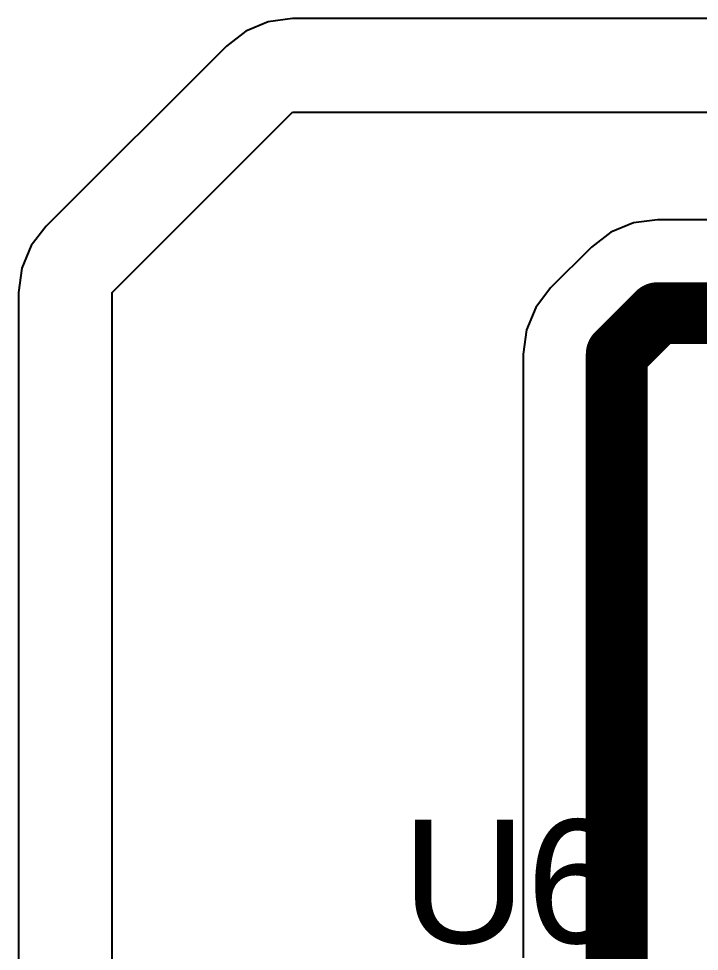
# Model space of a CAD drawing. Header units: inches. Extents: x -3 to 5437, y -3 to 5435.
# Drawn here: x 23.51 to 29.11, y 60.08 to 67.75 of the extents above; entities that cross this region are included whole.
import ezdxf

# ---------------------------------------------------------------- set-up
doc = ezdxf.new("R2010")
doc.units = ezdxf.units.IN
for name, color, linetype in [('PWR', 76, 'Continuous'), ('Top Layer', 1, 'Continuous'), ('Top Overlay', 2, 'Continuous')]:
    doc.layers.add(name, color=color, linetype=linetype)
doc.styles.add('Arial', font='', dxfattribs={"height": 0.2})
doc.styles.get('Arial').set_extended_font_data('Arial')

msp = doc.modelspace()

# ---------------------------------------------------------------- linework, layer by layer
at = {"layer": 'PWR'}
for p, q in [((25.759, 67.7518), (25.5601, 67.7256)), ((49.5486, 67.7518), (25.759, 67.7518)), ((25.5601, 67.7256), (25.3748, 67.6489)), ((25.3748, 67.6489), (25.2156, 67.5267)), ((25.2156, 67.5267), (23.7329, 66.0441)), ((24.2764, 65.5006), (25.759, 66.9832)), ((25.759, 66.9832), (49.5486, 66.9832)), ((23.7329, 66.0441), (23.6108, 65.8849)), ((23.6108, 65.8849), (23.534, 65.6995)), ((23.534, 65.6995), (23.5078, 65.5006)), ((23.5078, 65.5006), (23.5078, 59.9191)), ((24.2764, 59.5264), (24.2764, 65.5006))]:
    msp.add_line(p, q, dxfattribs=at)
at = {"layer": 'Top Layer'}
for p, q in [((28.5632, 66.0721), (28.3779, 65.9953)), ((28.7622, 66.0982), (28.5632, 66.0721)), ((34.2506, 66.0982), (28.7622, 66.0982)), ((28.3779, 65.9953), (28.2187, 65.8731)), ((28.2187, 65.8731), (27.8821, 65.5366)), ((27.8821, 65.5366), (27.76, 65.3774)), ((27.76, 65.3774), (27.6832, 65.192)), ((27.6832, 65.192), (27.657, 64.9931)), ((27.657, 64.9931), (27.657, 60.028))]:
    msp.add_line(p, q, dxfattribs=at)
for points in [[(28.4256, 64.9931, 0.508, 0.508, 0), (28.7622, 65.3297, 0.508, 0.508, 0)], [(28.7622, 65.3297, 0.508, 0.508, 0), (35.1453, 65.3297, 0.508, 0.508, 0)], [(28.4256, 55.4027, 0.508, 0.508, 0), (28.4256, 64.9931, 0.508, 0.508, 0)]]:
    msp.add_lwpolyline(points, format="xyseb", dxfattribs=at)
for points in [[(28.6352, 65.3297, 0.254, 0.254, 1), (28.8892, 65.3297, 0.254, 0.254, 1)], [(28.6352, 65.3297, 0.254, 0.254, 1), (28.8892, 65.3297, 0.254, 0.254, 1)], [(28.2986, 64.9931, 0.254, 0.254, 1), (28.5526, 64.9931, 0.254, 0.254, 1)], [(28.2986, 64.9931, 0.254, 0.254, 1), (28.5526, 64.9931, 0.254, 0.254, 1)]]:
    msp.add_lwpolyline(points, format="xyseb", close=True, dxfattribs=at)

# ---------------------------------------------------------------- texts
at = {"layer": 'Top Overlay', "style": 'Arial'}
msp.add_text('U6', height=1.016, dxfattribs=at).set_placement((26.6584, 60.1482))

doc.saveas('drawing.dxf')
